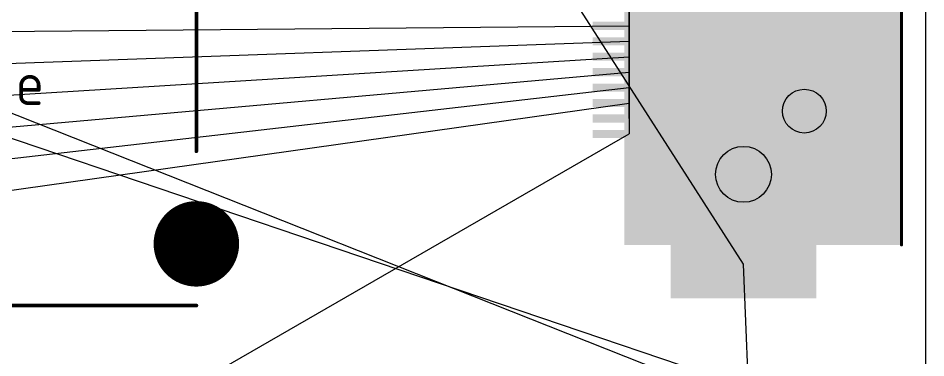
# Model space of a CAD drawing. Extents: x -180 to 275, y -75 to 92.
# Drawn here: x 237.67 to 275, y -12.15 to 1.83 of the extents above; entities that cross this region are included whole.
import ezdxf

# ---------------------------------------------------------------- set-up
doc = ezdxf.new("R2010")
doc.units = 0
for name, color, linetype in [('1', 12, 'CONTINUOUS'), ('17', 110, 'CONTINUOUS'), ('19', 53, 'CONTINUOUS'), ('20', 31, 'CONTINUOUS'), ('21', 253, 'CONTINUOUS'), ('23', 53, 'CONTINUOUS'), ('39', 12, 'CONTINUOUS'), ('51', 253, 'CONTINUOUS')]:
    doc.layers.add(name, color=color, linetype=linetype)

# ---------------------------------------------------------------- blocks, each defined once
blk = doc.blocks.new('RECT')
blk.add_solid([(-0.5, -0.5), (0.5, -0.5), (-0.5, 0.5), (0.5, 0.5)])
blk = doc.blocks.new('ROUNDP')
at = {"const_width": 0.5}
blk.add_lwpolyline([(0, -0.25, 1), (0, 0.25, 1), (0, -0.25)], format="xyb", dxfattribs=at)

msp = doc.modelspace()

# ---------------------------------------------------------------- linework, layer by layer
at = {"layer": '19'}
for p, q in [((117.54, 37.46), (268.73, -13.73)), ((147.6, 33.5), (270, -15)), ((262.8, 12.9375), (262.8, -2.9375)), ((262.8, -2.3025), (262.8, 12.3025)), ((267.5, -8.3), (258, 6.5334)), ((97.5701, 0), (262.8, 1.5075)), ((97.5701, -5), (262.8, 0.8725)), ((97.5701, -10), (262.8, 0.2375)), ((97.5701, -15), (262.8, -0.3975)), ((97.5701, -20), (262.8, -1.0325)), ((97.5701, -25), (262.8, -1.6675)), ((194.9586, -42), (262.8, -2.9375)), ((268.73, -38.73), (267.5, -8.3))]:
    msp.add_line(p, q, dxfattribs=at)
at = {"layer": '20'}
msp.add_line((275, -60), (275, 70), dxfattribs=at)
for centre, radius in [((270, -2), 0.9), ((267.5, -4.6), 1.15)]:
    msp.add_circle(centre, radius, dxfattribs=at)
at = {"layer": '21'}
for points, const_width in [([(245, -3.65), (245, 23.02)], 0.1524), ([(274, -7.5), (274, 17.5)], 0.127), ([(237.7923, -1.3979), (237.7923, -0.9463)], 0.1524), ([(238.5148, -1.1269), (237.7923, -1.1269)], 0.1524), ([(238.5148, -0.9463), (238.5148, -1.1269)], 0.1524), ([(238.5148, -1.6688), (238.0632, -1.6688)], 0.1524), ([(210.71, -10), (245, -10)], 0.1524)]:
    msp.add_lwpolyline(points, dxfattribs=dict(at, const_width=const_width))
for points, const_width in [([(238.5148, -0.9463, 1), (237.7923, -0.9463)], 0.1524), ([(237.8304, -0.9463, 1), (237.7542, -0.9463)], 0.0762), ([(237.7542, -0.9463, 1), (237.8304, -0.9463)], 0.0762), ([(237.7923, -1.0888, 1), (237.7923, -1.165)], 0.0762), ([(238.5529, -0.9463, 1), (238.4767, -0.9463)], 0.0762), ([(238.4767, -0.9463, 1), (238.5529, -0.9463)], 0.0762), ([(238.4767, -1.1269, 1), (238.5529, -1.1269)], 0.0762), ([(238.5148, -1.165, 1), (238.5148, -1.0888)], 0.0762), ([(237.7923, -1.3979, 0.4142), (238.0632, -1.6688)], 0.1524), ([(237.8304, -1.3979, 1), (237.7542, -1.3979)], 0.0762), ([(237.7542, -1.3979, 1), (237.8304, -1.3979)], 0.0762), ([(238.0632, -1.6307, 1), (238.0632, -1.7069)], 0.0762), ([(238.0632, -1.7069, 1), (238.0632, -1.6307)], 0.0762), ([(238.5148, -1.7069, 1), (238.5148, -1.6307)], 0.0762), ([(244.9619, -3.65, 1), (245.0381, -3.65)], 0.0762), ([(273.9683, -7.5, 1), (274.0317, -7.5)], 0.0635), ([(245, -10.0381, 1), (245, -9.9619)], 0.0762)]:
    msp.add_lwpolyline(points, format="xyb", dxfattribs=dict(at, const_width=const_width))
at = {"layer": '23'}
msp.add_point((245, -10), dxfattribs=at)

# ---------------------------------------------------------------- block references
at = {"layer": '1'}
for p, xscale, yscale, rotation in [((262.8, 1.5075), 0.335, 3, 270), ((262.8, 0.8725), 0.335, 3, 270), ((262.8, 0.2375), 0.335, 3, 270), ((262.8, -0.3975), 0.335, 3, 270), ((262.8, -1.0325), 0.335, 3, 270), ((262.8, -1.6675), 0.335, 3, 270), ((262.8, -2.3025), 0.335, 3, 270), ((262.8, -2.9375), 0.335, 3, 270), ((267.5, -8.3), 6, 2.8, 180)]:
    msp.add_blockref('RECT', p, dxfattribs=dict(at, xscale=xscale, yscale=yscale, rotation=rotation))
at = {"layer": '17', "xscale": 3.516, "yscale": 3.516, "rotation": 180}
msp.add_blockref('ROUNDP', (245, -7.46), dxfattribs=at)
msp.add_blockref('ROUNDP', (245, -7.46), dxfattribs=at)
at = {"layer": '39', "xscale": 25, "yscale": 11.4, "rotation": 90}
msp.add_blockref('RECT', (268.3, 5), dxfattribs=at)
at = {"layer": '51', "xscale": 1.905, "yscale": 3.81, "rotation": 90}
msp.add_blockref('RECT', (267.325, -8.0175), dxfattribs=at)

doc.saveas('drawing.dxf')
